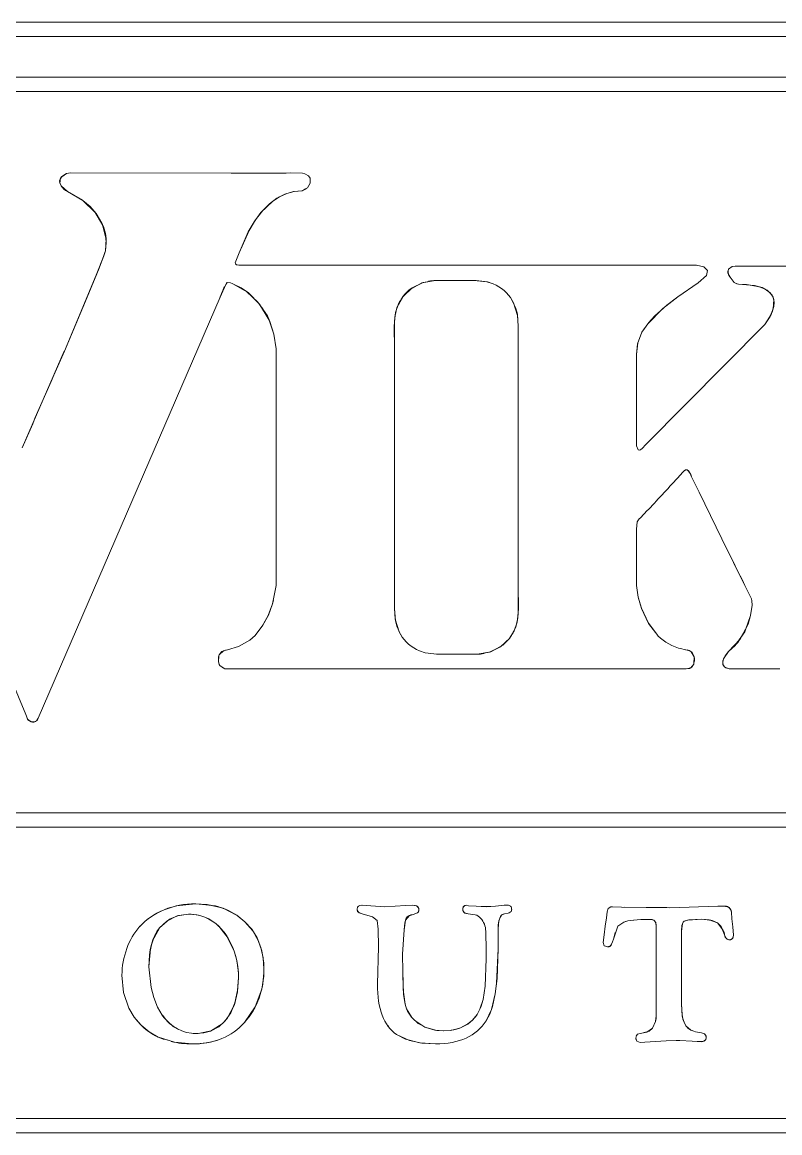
# Model space of a CAD drawing. Header units: millimetres. Extents: x 27602 to 523849, y 322139 to 568360.
# Drawn here: x 165278 to 166311, y 496682 to 498194 of the extents above; entities that cross this region are included whole.
import ezdxf

# ---------------------------------------------------------------- set-up
doc = ezdxf.new("R2010")
doc.units = ezdxf.units.MM

msp = doc.modelspace()

# ---------------------------------------------------------------- linework, layer by layer
at = {"color": 7, "lineweight": 13, "ltscale": 0.03937}
for p, q in [((164926.6, 498194.1), (168029.1, 498194.1)), ((164926.6, 498194.1), (168029.1, 498194.1)), ((164926.6, 498194.1), (168029.1, 498194.1)), ((164926.6, 498174.7), (168029.1, 498174.7)), ((164926.6, 498174.7), (168029.1, 498174.7)), ((168029.1, 498119.1), (164926.6, 498119.1)), ((168029.1, 498119.1), (164926.6, 498119.1)), ((168029.1, 498099.7), (164926.6, 498099.7)), ((168029.1, 498099.7), (164926.6, 498099.7)), ((164926.6, 497117.2), (168029.1, 497117.2)), ((164926.6, 497117.2), (168029.1, 497117.2)), ((168029.1, 497117.2), (164926.6, 497117.2)), ((164926.6, 497097.8), (168029.1, 497097.8)), ((164926.6, 497097.8), (168029.1, 497097.8)), ((168029.1, 496701), (164926.6, 496701)), ((168029.1, 496701), (164926.6, 496701)), ((164926.6, 496681.6), (168029.1, 496681.6)), ((164926.6, 496681.6), (168029.1, 496681.6))]:
    msp.add_line(p, q, dxfattribs=at)
at = {"color": 7, "lineweight": 13, "ltscale": 0.000115817}
msp.add_line((165344.3, 497988.8), (165338.8, 497987.9), dxfattribs=at)
msp.add_line((165344.3, 497988.8), (165338.8, 497987.9), dxfattribs=at)
at = {"color": 7, "lineweight": 13, "ltscale": 0.006047}
msp.add_line((165344.3, 497988.8), (165637, 497988.7), dxfattribs=at)
msp.add_line((165344.3, 497988.8), (165637, 497988.7), dxfattribs=at)
at = {"color": 7, "lineweight": 13, "ltscale": 0.001522}
msp.add_line((165563.3, 497988.7), (165637, 497988.7), dxfattribs=at)
at = {"color": 7, "lineweight": 13, "ltscale": 0.000146547}
msp.add_line((165637, 497988.7), (165644.1, 497988.8), dxfattribs=at)
at = {"color": 7, "lineweight": 13, "ltscale": 0.000146534}
msp.add_line((165637, 497988.7), (165644.1, 497988.8), dxfattribs=at)
at = {"color": 7, "lineweight": 13, "ltscale": 2.46029e-05}
msp.add_line((165637, 497988.7), (165638.2, 497988.7), dxfattribs=at)
at = {"color": 7, "lineweight": 13, "ltscale": 0.00033449}
msp.add_line((165644.1, 497988.8), (165660.3, 497988.5), dxfattribs=at)
at = {"color": 7, "lineweight": 13, "ltscale": 0.000334525}
msp.add_line((165644.1, 497988.8), (165660.3, 497988.6), dxfattribs=at)
at = {"color": 7, "lineweight": 13, "ltscale": 7.44819e-05}
msp.add_line((165663.8, 497987.8), (165660.3, 497988.6), dxfattribs=at)
at = {"color": 7, "lineweight": 13, "ltscale": 7.40201e-05}
msp.add_line((165663.8, 497987.8), (165660.3, 497988.5), dxfattribs=at)
at = {"color": 7, "lineweight": 13, "ltscale": 0.000118919}
for p, q in [((165663.8, 497987.8), (165668.7, 497984.9)), ((165668.7, 497984.9), (165663.8, 497987.8)), ((165668.7, 497984.9), (165663.8, 497987.8))]:
    msp.add_line(p, q, dxfattribs=at)
at = {"color": 7, "lineweight": 13, "ltscale": 1.11444e-05}
msp.add_line((165660.6, 497964.7), (165660.1, 497964.5), dxfattribs=at)
at = {"color": 7, "lineweight": 13, "ltscale": 0.014112}
msp.add_line((165020.6, 497881.7), (165283.3, 497251.2), dxfattribs=at)
msp.add_line((165020.6, 497881.7), (165283.3, 497251.2), dxfattribs=at)
at = {"color": 7, "lineweight": 13, "ltscale": 0.000256704}
for p, q in [((165574.3, 497880.1), (165569.4, 497868.7)), ((165569.4, 497868.7), (165574.3, 497880.1)), ((165569.4, 497868.7), (165574.3, 497880.1))]:
    msp.add_line(p, q, dxfattribs=at)
at = {"color": 7, "lineweight": 13, "ltscale": 0.012889}
for p, q in [((165573.6, 497863), (166197.4, 497863)), ((166197.4, 497863), (165573.6, 497863)), ((166197.4, 497863), (165573.6, 497863))]:
    msp.add_line(p, q, dxfattribs=at)
at = {"color": 7, "lineweight": 13, "ltscale": 0.000212883}
for p, q in [((166197.4, 497863), (166207.5, 497860.9)), ((166207.5, 497860.9), (166197.4, 497863)), ((166207.5, 497860.9), (166197.4, 497863))]:
    msp.add_line(p, q, dxfattribs=at)
at = {"color": 7, "lineweight": 13, "ltscale": 0.000141932}
for p, q in [((166207.5, 497860.9), (166212.3, 497856)), ((166212.3, 497856), (166207.5, 497860.9)), ((166212.3, 497856), (166207.5, 497860.9))]:
    msp.add_line(p, q, dxfattribs=at)
at = {"color": 7, "lineweight": 13, "ltscale": 0.000141657}
for p, q in [((166212.3, 497856), (166210.9, 497849.3)), ((166210.9, 497849.3), (166212.3, 497856)), ((166210.9, 497849.3), (166212.3, 497856))]:
    msp.add_line(p, q, dxfattribs=at)
at = {"color": 7, "lineweight": 13, "ltscale": 0.000125419}
for p, q in [((166241, 497858), (166245.9, 497861.6)), ((166245.9, 497861.6), (166241, 497858)), ((166245.9, 497861.6), (166241, 497858))]:
    msp.add_line(p, q, dxfattribs=at)
at = {"color": 7, "lineweight": 13, "ltscale": 8.42217e-05}
msp.add_line((166250, 497862), (166245.9, 497861.6), dxfattribs=at)
at = {"color": 7, "lineweight": 13, "ltscale": 8.40388e-05}
msp.add_line((166250, 497861.9), (166245.9, 497861.6), dxfattribs=at)
at = {"color": 7, "lineweight": 13, "ltscale": 8.23178e-05}
msp.add_line((166246, 497861.6), (166250, 497862), dxfattribs=at)
at = {"color": 7, "lineweight": 13, "ltscale": 0.017703}
for q in [(166250, 497862), (166250, 497861.9)]:
    msp.add_line((167106.8, 497862.9), q, dxfattribs=at)
at = {"color": 7, "lineweight": 13, "ltscale": 9.117e-05}
msp.add_line((165558, 497839.6), (165562.3, 497839), dxfattribs=at)
msp.add_line((165558, 497839.6), (165562.3, 497839), dxfattribs=at)
at = {"color": 7, "lineweight": 13, "ltscale": 0.000173524}
msp.add_line((165887.4, 497842.3), (165879, 497842.3), dxfattribs=at)
at = {"color": 7, "lineweight": 13, "ltscale": 0.000311304}
msp.add_line((166199.8, 497839.1), (166210.9, 497849.3), dxfattribs=at)
msp.add_line((166199.8, 497839.1), (166210.9, 497849.3), dxfattribs=at)
at = {"color": 7, "lineweight": 13, "ltscale": 5.25258e-05}
msp.add_line((165562.3, 497839), (165564.7, 497838.1), dxfattribs=at)
msp.add_line((165562.3, 497839), (165564.7, 497838.1), dxfattribs=at)
at = {"color": 7, "lineweight": 13, "ltscale": 4.2066e-05}
msp.add_line((165566.6, 497837.4), (165564.7, 497838.1), dxfattribs=at)
msp.add_line((165566.6, 497837.4), (165564.7, 497838.1), dxfattribs=at)
at = {"color": 7, "lineweight": 13, "ltscale": 0.00069312}
msp.add_line((166172.1, 497820.3), (166199.8, 497839.1), dxfattribs=at)
msp.add_line((166172.1, 497820.3), (166199.8, 497839.1), dxfattribs=at)
at = {"color": 7, "lineweight": 13, "ltscale": 0.012907}
for p, q in [((165548.1, 497819.7), (165300.2, 497246.3)), ((165300.2, 497246.3), (165548.1, 497819.7)), ((165300.2, 497246.3), (165548.1, 497819.7))]:
    msp.add_line(p, q, dxfattribs=at)
at = {"color": 7, "lineweight": 13, "ltscale": 0.004763}
for p, q in [((166128.1, 497618.6), (166290.5, 497782.3)), ((166290.5, 497782.2), (166128.1, 497618.6)), ((166290.5, 497782.2), (166128.1, 497618.6))]:
    msp.add_line(p, q, dxfattribs=at)
at = {"color": 7, "lineweight": 13, "ltscale": 0.000417092}
msp.add_line((165621.3, 497769.3), (165624.6, 497749.4), dxfattribs=at)
at = {"color": 7, "lineweight": 13, "ltscale": 0.000417088}
msp.add_line((165621.3, 497769.3), (165624.6, 497749.4), dxfattribs=at)
at = {"color": 7, "lineweight": 13, "ltscale": 4.28873e-05}
msp.add_line((165785.7, 497774.8), (165785.7, 497772.8), dxfattribs=at)
at = {"color": 7, "lineweight": 13, "ltscale": 0.000171548}
msp.add_line((165785.7, 497772.8), (165785.9, 497764.5), dxfattribs=at)
at = {"color": 7, "lineweight": 13, "ltscale": 4.36145e-05}
msp.add_line((165785.9, 497764.5), (165785.9, 497762.3), dxfattribs=at)
at = {"color": 7, "lineweight": 13, "ltscale": 0.006665}
msp.add_line((165624.6, 497426.8), (165624.6, 497749.4), dxfattribs=at)
msp.add_line((165624.6, 497426.8), (165624.6, 497749.4), dxfattribs=at)
at = {"color": 7, "lineweight": 13, "ltscale": 0.002969}
msp.add_line((165335.6, 497746.3), (165278.5, 497614.4), dxfattribs=at)
at = {"color": 7, "lineweight": 13, "ltscale": 0.002416}
msp.add_line((166115.7, 497741.4), (166115.7, 497624.5), dxfattribs=at)
msp.add_line((166115.7, 497741.4), (166115.7, 497624.5), dxfattribs=at)
at = {"color": 7, "lineweight": 13, "ltscale": 0.000153834}
msp.add_line((166115.7, 497624.5), (166115.6, 497617.1), dxfattribs=at)
at = {"color": 7, "lineweight": 13, "ltscale": 0.00015383}
msp.add_line((166115.7, 497624.5), (166115.6, 497617.1), dxfattribs=at)
at = {"color": 7, "lineweight": 13, "ltscale": 0.00011902}
msp.add_line((166117.9, 497611.8), (166115.6, 497617.1), dxfattribs=at)
at = {"color": 7, "lineweight": 13, "ltscale": 0.000118864}
msp.add_line((166117.9, 497611.8), (166115.6, 497617.1), dxfattribs=at)
at = {"color": 7, "lineweight": 13, "ltscale": 5.78773e-06}
msp.add_line((166128.1, 497618.6), (166128.3, 497618.8), dxfattribs=at)
at = {"color": 7, "lineweight": 13, "ltscale": 0.000478032}
msp.add_line((166190.8, 497574.8), (166200.9, 497554), dxfattribs=at)
msp.add_line((166190.8, 497574.8), (166200.9, 497554), dxfattribs=at)
at = {"color": 7, "lineweight": 13, "ltscale": 0.000275834}
for p, q in [((166130.3, 497528.9), (166121.1, 497519.2)), ((166121.1, 497519.2), (166130.3, 497528.9)), ((166121.1, 497519.2), (166130.3, 497528.9))]:
    msp.add_line(p, q, dxfattribs=at)
at = {"color": 7, "lineweight": 13, "ltscale": 4.66444e-05}
msp.add_line((166130.3, 497528.9), (166131.9, 497530.5), dxfattribs=at)
msp.add_line((166130.3, 497528.9), (166131.9, 497530.5), dxfattribs=at)
at = {"color": 7, "lineweight": 13, "ltscale": 0.000208495}
msp.add_line((166116.5, 497513.7), (166115.6, 497503.7), dxfattribs=at)
at = {"color": 7, "lineweight": 13, "ltscale": 0.000208553}
msp.add_line((166115.6, 497503.7), (166116.5, 497513.7), dxfattribs=at)
msp.add_line((166115.6, 497503.7), (166116.5, 497513.7), dxfattribs=at)
at = {"color": 7, "lineweight": 13, "ltscale": 0.000101903}
for p, q in [((166119.5, 497517.6), (166116.5, 497513.7)), ((166116.5, 497513.7), (166119.5, 497517.6)), ((166116.5, 497513.7), (166119.5, 497517.6))]:
    msp.add_line(p, q, dxfattribs=at)
at = {"color": 7, "lineweight": 13, "ltscale": 4.73908e-05}
msp.add_line((166119.5, 497517.6), (166121.1, 497519.2), dxfattribs=at)
msp.add_line((166119.5, 497517.6), (166121.1, 497519.2), dxfattribs=at)
at = {"color": 7, "lineweight": 13, "ltscale": 8.54695e-05}
msp.add_line((166115.6, 497503.7), (166115.7, 497499.5), dxfattribs=at)
msp.add_line((166115.6, 497503.7), (166115.7, 497499.5), dxfattribs=at)
at = {"color": 7, "lineweight": 13, "ltscale": 8.54653e-05}
msp.add_line((166115.6, 497503.7), (166115.7, 497499.5), dxfattribs=at)
at = {"color": 7, "lineweight": 13, "ltscale": 0.0015}
msp.add_line((166115.7, 497499.5), (166115.7, 497426.9), dxfattribs=at)
msp.add_line((166115.7, 497499.5), (166115.7, 497426.9), dxfattribs=at)
msp.add_line((166115.7, 497499.5), (166115.7, 497426.9), dxfattribs=at)
at = {"color": 7, "lineweight": 13, "ltscale": 0.000184011}
msp.add_line((166263.5, 497427.1), (166259.5, 497435), dxfattribs=at)
at = {"color": 7, "lineweight": 13, "ltscale": 0.000525401}
msp.add_line((165624.6, 497426.8), (165619.8, 497401.8), dxfattribs=at)
at = {"color": 7, "lineweight": 13, "ltscale": 0.000525397}
msp.add_line((165624.6, 497426.8), (165619.8, 497401.8), dxfattribs=at)
at = {"color": 7, "lineweight": 13, "ltscale": 0.000417032}
for p, q in [((166272.2, 497408.9), (166263.5, 497427.1)), ((166263.5, 497427.1), (166272.2, 497408.9)), ((166263.5, 497427.1), (166272.2, 497408.9))]:
    msp.add_line(p, q, dxfattribs=at)
at = {"color": 7, "lineweight": 13, "ltscale": 0.000105344}
msp.add_line((165619.8, 497401.8), (165620.8, 497406.8), dxfattribs=at)
at = {"color": 7, "lineweight": 13, "ltscale": 4.1527e-05}
msp.add_line((165954.4, 497411.3), (165954.4, 497413.3), dxfattribs=at)
at = {"color": 7, "lineweight": 13, "ltscale": 0.000171564}
msp.add_line((165954.6, 497403), (165954.4, 497411.3), dxfattribs=at)
at = {"color": 7, "lineweight": 13, "ltscale": 4.47648e-05}
msp.add_line((165954.6, 497400.8), (165954.6, 497403), dxfattribs=at)
at = {"color": 7, "lineweight": 13, "ltscale": 0.00032838}
for p, q in [((165558.2, 497339.5), (165573.4, 497344)), ((165573.4, 497344), (165558.2, 497339.5)), ((165573.4, 497344), (165558.2, 497339.5))]:
    msp.add_line(p, q, dxfattribs=at)
at = {"color": 7, "lineweight": 13, "ltscale": 7.32087e-05}
msp.add_line((166177.3, 497340.6), (166180.7, 497339.9), dxfattribs=at)
msp.add_line((166177.3, 497340.6), (166180.7, 497339.9), dxfattribs=at)
at = {"color": 7, "lineweight": 13, "ltscale": 0.000939257}
msp.add_line((165853, 497333.4), (165898.4, 497333.4), dxfattribs=at)
at = {"color": 7, "lineweight": 13, "ltscale": 3.21858e-05}
msp.add_line((166233.3, 497319.7), (166233.1, 497321.2), dxfattribs=at)
at = {"color": 7, "lineweight": 13, "ltscale": 4.8319e-05}
msp.add_line((165284.1, 497249), (165283.3, 497251.2), dxfattribs=at)
msp.add_line((165284.1, 497249), (165283.3, 497251.2), dxfattribs=at)
at = {"color": 7, "lineweight": 13, "ltscale": 0.000115527}
msp.add_line((165741.5, 496991.6), (165747.1, 496991.2), dxfattribs=at)
at = {"color": 7, "lineweight": 13, "ltscale": 0.000115514}
msp.add_line((165741.6, 496991.6), (165747.1, 496991.2), dxfattribs=at)
at = {"color": 7, "lineweight": 13, "ltscale": 0.000298685}
msp.add_line((165755.8, 496975.8), (165741.9, 496979.9), dxfattribs=at)
msp.add_line((165755.8, 496975.8), (165741.9, 496979.9), dxfattribs=at)
at = {"color": 7, "lineweight": 13, "ltscale": 0.00052752}
msp.add_line((165747.1, 496991.2), (165772.6, 496989.5), dxfattribs=at)
msp.add_line((165747.1, 496991.2), (165772.6, 496989.5), dxfattribs=at)
at = {"color": 7, "lineweight": 13, "ltscale": 0.000584989}
msp.add_line((165772.6, 496989.5), (165800.9, 496991.2), dxfattribs=at)
at = {"color": 7, "lineweight": 13, "ltscale": 0.000584882}
msp.add_line((165800.9, 496991.1), (165772.6, 496989.5), dxfattribs=at)
at = {"color": 7, "lineweight": 13, "ltscale": 0.000584191}
msp.add_line((165772.6, 496989.5), (165800.9, 496991.1), dxfattribs=at)
at = {"color": 7, "lineweight": 13, "ltscale": 0.000190989}
msp.add_line((165810.1, 496991.6), (165800.9, 496991.1), dxfattribs=at)
at = {"color": 7, "lineweight": 13, "ltscale": 0.000190884}
msp.add_line((165800.9, 496991.2), (165810.1, 496991.6), dxfattribs=at)
at = {"color": 7, "lineweight": 13, "ltscale": 0.000190868}
msp.add_line((165800.9, 496991.1), (165810.1, 496991.6), dxfattribs=at)
at = {"color": 7, "lineweight": 13, "ltscale": 0.000128024}
for p, q in [((165811.3, 496979.1), (165817.1, 496981.1)), ((165817.1, 496981.1), (165811.3, 496979.1)), ((165817.1, 496981.1), (165811.3, 496979.1))]:
    msp.add_line(p, q, dxfattribs=at)
at = {"color": 7, "lineweight": 13, "ltscale": 1.87013e-05}
msp.add_line((165817.8, 496981.7), (165817.1, 496981.1), dxfattribs=at)
at = {"color": 7, "lineweight": 13, "ltscale": 1.87133e-05}
msp.add_line((165817.8, 496981.7), (165817.1, 496981.1), dxfattribs=at)
at = {"color": 7, "lineweight": 13, "ltscale": 1.8005e-05}
msp.add_line((165819, 496985.9), (165818.9, 496986.8), dxfattribs=at)
at = {"color": 7, "lineweight": 13, "ltscale": 7.41035e-05}
msp.add_line((165883.3, 496991.4), (165886.9, 496990.8), dxfattribs=at)
at = {"color": 7, "lineweight": 13, "ltscale": 7.40066e-05}
msp.add_line((165883.3, 496991.4), (165886.9, 496990.9), dxfattribs=at)
at = {"color": 7, "lineweight": 13, "ltscale": 0.000202868}
msp.add_line((165895.9, 496978.6), (165886.1, 496980), dxfattribs=at)
at = {"color": 7, "lineweight": 13, "ltscale": 0.000202844}
msp.add_line((165895.9, 496978.6), (165886.1, 496980), dxfattribs=at)
at = {"color": 7, "lineweight": 13, "ltscale": 0.000210958}
msp.add_line((165886.9, 496990.9), (165897.1, 496990.2), dxfattribs=at)
at = {"color": 7, "lineweight": 13, "ltscale": 0.000210962}
msp.add_line((165886.9, 496990.8), (165897.1, 496990.1), dxfattribs=at)
at = {"color": 7, "lineweight": 13, "ltscale": 0.000285552}
msp.add_line((165897.1, 496990.2), (165910.9, 496989.5), dxfattribs=at)
at = {"color": 7, "lineweight": 13, "ltscale": 0.000285566}
msp.add_line((165897.1, 496990.1), (165910.9, 496989.6), dxfattribs=at)
at = {"color": 7, "lineweight": 13, "ltscale": 0.000130928}
msp.add_line((165910.9, 496989.5), (165904.5, 496989.8), dxfattribs=at)
at = {"color": 7, "lineweight": 13, "ltscale": 0.000265864}
msp.add_line((165923.7, 496990.1), (165910.9, 496989.5), dxfattribs=at)
at = {"color": 7, "lineweight": 13, "ltscale": 0.000265789}
msp.add_line((165910.9, 496989.6), (165923.7, 496990.1), dxfattribs=at)
at = {"color": 7, "lineweight": 13, "ltscale": 0.000265774}
msp.add_line((165910.9, 496989.5), (165923.7, 496990.1), dxfattribs=at)
at = {"color": 7, "lineweight": 13, "ltscale": 0.000240658}
for p, q in [((165935.3, 496991.4), (165923.7, 496990.1)), ((165923.7, 496990.1), (165935.3, 496991.4))]:
    msp.add_line(p, q, dxfattribs=at)
at = {"color": 7, "lineweight": 13, "ltscale": 0.000240765}
msp.add_line((165923.7, 496990.1), (165935.3, 496991.4), dxfattribs=at)
at = {"color": 7, "lineweight": 13, "ltscale": 9.53101e-05}
msp.add_line((165939.9, 496991.6), (165935.3, 496991.4), dxfattribs=at)
at = {"color": 7, "lineweight": 13, "ltscale": 9.52546e-05}
msp.add_line((165935.3, 496991.4), (165939.9, 496991.6), dxfattribs=at)
at = {"color": 7, "lineweight": 13, "ltscale": 9.52501e-05}
msp.add_line((165935.3, 496991.4), (165939.9, 496991.6), dxfattribs=at)
at = {"color": 7, "lineweight": 13, "ltscale": 0.000105551}
msp.add_line((165940.6, 496980.6), (165935.6, 496979.7), dxfattribs=at)
msp.add_line((165940.6, 496980.6), (165935.6, 496979.7), dxfattribs=at)
msp.add_line((165940.6, 496980.6), (165935.6, 496979.7), dxfattribs=at)
at = {"color": 7, "lineweight": 13, "ltscale": 0.000166078}
for p, q in [((166074.6, 496974.5), (166075.5, 496982.5)), ((166075.5, 496982.5), (166074.6, 496974.5)), ((166074.6, 496974.5), (166075.5, 496982.5))]:
    msp.add_line(p, q, dxfattribs=at)
at = {"color": 7, "lineweight": 13, "ltscale": 0.00024531}
msp.add_line((166083.1, 496989.5), (166095, 496989), dxfattribs=at)
at = {"color": 7, "lineweight": 13, "ltscale": 0.00024528}
msp.add_line((166083.1, 496989.5), (166095, 496988.9), dxfattribs=at)
at = {"color": 7, "lineweight": 13, "ltscale": 0.000703546}
msp.add_line((166095, 496989), (166129, 496988.5), dxfattribs=at)
at = {"color": 7, "lineweight": 13, "ltscale": 0.00060386}
msp.add_line((166099.8, 496988.9), (166129, 496988.6), dxfattribs=at)
at = {"color": 7, "lineweight": 13, "ltscale": 0.000658704}
msp.add_line((166129, 496988.6), (166160.9, 496988.2), dxfattribs=at)
at = {"color": 7, "lineweight": 13, "ltscale": 0.001351}
for p, q in [((166160.9, 496988.2), (166226.3, 496990.1)), ((166226.3, 496990.1), (166160.9, 496988.2)), ((166160.9, 496988.2), (166226.3, 496990.1))]:
    msp.add_line(p, q, dxfattribs=at)
at = {"color": 7, "lineweight": 13, "ltscale": 0.000183735}
msp.add_line((166226.3, 496990.1), (166235.2, 496990.3), dxfattribs=at)
at = {"color": 7, "lineweight": 13, "ltscale": 0.00018376}
msp.add_line((166235.2, 496990.3), (166226.3, 496990.1), dxfattribs=at)
at = {"color": 7, "lineweight": 13, "ltscale": 0.00018373}
msp.add_line((166226.3, 496990.1), (166235.2, 496990.3), dxfattribs=at)
at = {"color": 7, "lineweight": 13, "ltscale": 0.000197201}
msp.add_line((166244.9, 496982.3), (166245.4, 496972.8), dxfattribs=at)
at = {"color": 7, "lineweight": 13, "ltscale": 0.000197191}
msp.add_line((166244.9, 496982.3), (166245.5, 496972.8), dxfattribs=at)
at = {"color": 7, "lineweight": 13, "ltscale": 5.27617e-05}
msp.add_line((165544.6, 496964.5), (165546.5, 496962.8), dxfattribs=at)
at = {"color": 7, "lineweight": 13, "ltscale": 0.000170215}
for p, q in [((165755.8, 496975.8), (165762, 496970.5)), ((165762, 496970.5), (165755.8, 496975.8)), ((165762, 496970.5), (165755.8, 496975.8))]:
    msp.add_line(p, q, dxfattribs=at)
at = {"color": 7, "lineweight": 13, "ltscale": 0.000243782}
for p, q in [((165762, 496970.5), (165763.6, 496958.8)), ((165763.6, 496958.8), (165762, 496970.5)), ((165763.6, 496958.8), (165762, 496970.5))]:
    msp.add_line(p, q, dxfattribs=at)
at = {"color": 7, "lineweight": 13, "ltscale": 0.000239119}
for p, q in [((166071.6, 496951.4), (166073, 496962.8)), ((166073, 496962.8), (166071.6, 496951.4)), ((166071.6, 496951.4), (166073, 496962.8))]:
    msp.add_line(p, q, dxfattribs=at)
at = {"color": 7, "lineweight": 13, "ltscale": 0.00024361}
for p, q in [((166073, 496962.8), (166074.6, 496974.5)), ((166074.6, 496974.5), (166073, 496962.8)), ((166073, 496962.8), (166074.6, 496974.5))]:
    msp.add_line(p, q, dxfattribs=at)
at = {"color": 7, "lineweight": 13, "ltscale": 0.000382341}
msp.add_line((166090.1, 496962.8), (166084.1, 496945.3), dxfattribs=at)
at = {"color": 7, "lineweight": 13, "ltscale": 0.000207936}
for p, q in [((166098.4, 496968.5), (166090.1, 496962.8)), ((166090.1, 496962.8), (166098.4, 496968.5)), ((166098.4, 496968.5), (166090.1, 496962.8))]:
    msp.add_line(p, q, dxfattribs=at)
at = {"color": 7, "lineweight": 13, "ltscale": 0.002411}
msp.add_line((166142.5, 496847.2), (166142.5, 496963.9), dxfattribs=at)
msp.add_line((166142.5, 496847.2), (166142.5, 496963.9), dxfattribs=at)
msp.add_line((166142.5, 496847.2), (166142.5, 496963.9), dxfattribs=at)
at = {"color": 7, "lineweight": 13, "ltscale": 0.000218944}
msp.add_line((166245.4, 496972.8), (166246.8, 496962.3), dxfattribs=at)
at = {"color": 7, "lineweight": 13, "ltscale": 0.000218658}
msp.add_line((166245.5, 496972.8), (166246.8, 496962.3), dxfattribs=at)
at = {"color": 7, "lineweight": 13, "ltscale": 0.000237593}
msp.add_line((166246.8, 496962.3), (166247.8, 496950.8), dxfattribs=at)
msp.add_line((166246.8, 496962.3), (166247.8, 496950.8), dxfattribs=at)
at = {"color": 7, "lineweight": 13, "ltscale": 0.000494854}
msp.add_line((165763.6, 496958.8), (165764, 496934.9), dxfattribs=at)
at = {"color": 7, "lineweight": 13, "ltscale": 0.000494833}
msp.add_line((165763.9, 496934.9), (165763.6, 496958.8), dxfattribs=at)
at = {"color": 7, "lineweight": 13, "ltscale": 0.000494839}
msp.add_line((165764, 496934.9), (165763.6, 496958.8), dxfattribs=at)
at = {"color": 7, "lineweight": 13, "ltscale": 0.000684359}
msp.add_line((165796.7, 496924.8), (165798.8, 496957.8), dxfattribs=at)
at = {"color": 7, "lineweight": 13, "ltscale": 0.0006843}
msp.add_line((165798.8, 496957.8), (165796.7, 496924.8), dxfattribs=at)
at = {"color": 7, "lineweight": 13, "ltscale": 0.000684299}
msp.add_line((165798.8, 496957.8), (165796.7, 496924.8), dxfattribs=at)
at = {"color": 7, "lineweight": 13, "ltscale": 0.000555039}
msp.add_line((165910.3, 496956.2), (165910.9, 496929.3), dxfattribs=at)
at = {"color": 7, "lineweight": 13, "ltscale": 0.000554988}
msp.add_line((165910.8, 496929.3), (165910.3, 496956.2), dxfattribs=at)
at = {"color": 7, "lineweight": 13, "ltscale": 0.000554979}
msp.add_line((165910.9, 496929.3), (165910.3, 496956.2), dxfattribs=at)
at = {"color": 7, "lineweight": 13, "ltscale": 0.000333022}
msp.add_line((165927.2, 496948.4), (165926.9, 496932.3), dxfattribs=at)
at = {"color": 7, "lineweight": 13, "ltscale": 0.000333021}
msp.add_line((165927.2, 496948.4), (165926.9, 496932.3), dxfattribs=at)
at = {"color": 7, "lineweight": 13, "ltscale": 0.000237164}
msp.add_line((165927.1, 496959.9), (165927.2, 496948.4), dxfattribs=at)
at = {"color": 7, "lineweight": 13, "ltscale": 0.000237158}
msp.add_line((165927.1, 496959.9), (165927.2, 496948.4), dxfattribs=at)
at = {"color": 7, "lineweight": 13, "ltscale": 0.00021745}
msp.add_line((166070.3, 496940.9), (166071.6, 496951.4), dxfattribs=at)
msp.add_line((166070.3, 496940.9), (166071.6, 496951.4), dxfattribs=at)
at = {"color": 7, "lineweight": 13, "ltscale": 0.000217676}
msp.add_line((166071.6, 496951.4), (166070.3, 496940.9), dxfattribs=at)
at = {"color": 7, "lineweight": 13, "ltscale": 0.000190916}
msp.add_line((166086.6, 496954.2), (166084.1, 496945.3), dxfattribs=at)
at = {"color": 7, "lineweight": 13, "ltscale": 0.00014637}
msp.add_line((166086.4, 496952), (166084.1, 496945.3), dxfattribs=at)
at = {"color": 7, "lineweight": 13, "ltscale": 0.002041}
msp.add_line((166176.9, 496956.2), (166176.9, 496857.4), dxfattribs=at)
msp.add_line((166176.9, 496956.2), (166176.9, 496857.4), dxfattribs=at)
at = {"color": 7, "lineweight": 13, "ltscale": 0.001049}
for p, q in [((165764, 496934.9), (165762.6, 496884.1)), ((165762.6, 496884.1), (165763.9, 496934.9)), ((165762.6, 496884.1), (165764, 496934.8))]:
    msp.add_line(p, q, dxfattribs=at)
at = {"color": 7, "lineweight": 13, "ltscale": 9.74199e-05}
msp.add_line((166071.7, 496936.4), (166070.3, 496940.9), dxfattribs=at)
msp.add_line((166071.7, 496936.4), (166070.3, 496940.9), dxfattribs=at)
at = {"color": 7, "lineweight": 13, "ltscale": 9.71637e-05}
msp.add_line((166070.3, 496940.9), (166071.7, 496936.4), dxfattribs=at)
at = {"color": 7, "lineweight": 13, "ltscale": 0.000106317}
for p, q in [((166076.5, 496934.7), (166071.7, 496936.4)), ((166071.7, 496936.4), (166076.5, 496934.7)), ((166076.5, 496934.7), (166071.7, 496936.4))]:
    msp.add_line(p, q, dxfattribs=at)
at = {"color": 7, "lineweight": 13, "ltscale": 7.86974e-05}
msp.add_line((166084.1, 496945.3), (166083.1, 496941.6), dxfattribs=at)
msp.add_line((166084.1, 496945.3), (166083.1, 496941.6), dxfattribs=at)
at = {"color": 7, "lineweight": 13, "ltscale": 9.78202e-06}
msp.add_line((166238.5, 496945.7), (166238.1, 496946.1), dxfattribs=at)
at = {"color": 7, "lineweight": 13, "ltscale": 0.000482321}
msp.add_line((165796.7, 496924.8), (165797, 496901.4), dxfattribs=at)
at = {"color": 7, "lineweight": 13, "ltscale": 0.000482311}
msp.add_line((165796.7, 496924.8), (165797, 496901.4), dxfattribs=at)
at = {"color": 7, "lineweight": 13, "ltscale": 0.000482306}
msp.add_line((165796.7, 496924.8), (165797, 496901.4), dxfattribs=at)
at = {"color": 7, "lineweight": 13, "ltscale": 0.000219101}
msp.add_line((165910.9, 496918.7), (165910.8, 496929.3), dxfattribs=at)
at = {"color": 7, "lineweight": 13, "ltscale": 0.00021909}
msp.add_line((165910.9, 496918.7), (165910.9, 496929.3), dxfattribs=at)
msp.add_line((165910.9, 496918.7), (165910.9, 496929.3), dxfattribs=at)
at = {"color": 7, "lineweight": 13, "ltscale": 0.000128834}
msp.add_line((166142.6, 496841), (166142.5, 496847.2), dxfattribs=at)
at = {"color": 7, "lineweight": 13, "ltscale": 0.000128844}
for p, q in [((166142.5, 496847.2), (166142.6, 496841)), ((166142.6, 496841), (166142.5, 496847.2))]:
    msp.add_line(p, q, dxfattribs=at)
at = {"color": 7, "lineweight": 13, "ltscale": 0.000132618}
msp.add_line((166116.8, 496815.7), (166123.1, 496817.3), dxfattribs=at)
msp.add_line((166116.8, 496815.7), (166123.1, 496817.3), dxfattribs=at)
at = {"color": 7, "lineweight": 13, "ltscale": 1.37778e-05}
msp.add_line((166114.8, 496809.7), (166114.6, 496810.3), dxfattribs=at)
msp.add_line((166114.8, 496809.7), (166114.6, 496810.3), dxfattribs=at)
at = {"color": 7, "lineweight": 13, "ltscale": 8.72933e-05}
msp.add_line((166114.6, 496810.3), (166116, 496806.3), dxfattribs=at)
at = {"color": 7, "lineweight": 13, "ltscale": 7.35156e-05}
msp.add_line((166116, 496806.3), (166114.8, 496809.7), dxfattribs=at)
msp.add_line((166116, 496806.3), (166114.8, 496809.7), dxfattribs=at)
at = {"color": 7, "lineweight": 13, "ltscale": 0.000102673}
for p, q in [((166120.7, 496804.7), (166116, 496806.3)), ((166116, 496806.3), (166120.7, 496804.7)), ((166120.7, 496804.7), (166116, 496806.3))]:
    msp.add_line(p, q, dxfattribs=at)
at = {"color": 7, "lineweight": 13, "ltscale": 0.000135764}
msp.add_line((166127.2, 496805.2), (166120.7, 496804.7), dxfattribs=at)
at = {"color": 7, "lineweight": 13, "ltscale": 0.00013592}
msp.add_line((166120.7, 496804.7), (166127.2, 496805.2), dxfattribs=at)
at = {"color": 7, "lineweight": 13, "ltscale": 0.000135739}
msp.add_line((166127.2, 496805.2), (166120.7, 496804.7), dxfattribs=at)
at = {"color": 7, "lineweight": 13, "ltscale": 0.000599195}
msp.add_line((166156.2, 496807), (166127.2, 496805.2), dxfattribs=at)
at = {"color": 7, "lineweight": 13, "ltscale": 0.00059907}
msp.add_line((166127.2, 496805.2), (166156.2, 496807), dxfattribs=at)
at = {"color": 7, "lineweight": 13, "ltscale": 0.00059919}
msp.add_line((166156.2, 496807), (166127.2, 496805.2), dxfattribs=at)
at = {"color": 7, "lineweight": 13, "ltscale": 0.000279934}
msp.add_line((166169.7, 496807.4), (166156.2, 496807), dxfattribs=at)
at = {"color": 7, "lineweight": 13, "ltscale": 0.000279969}
msp.add_line((166156.2, 496807), (166169.7, 496807.4), dxfattribs=at)
at = {"color": 7, "lineweight": 13, "ltscale": 0.000279939}
msp.add_line((166169.7, 496807.4), (166156.2, 496807), dxfattribs=at)
at = {"color": 7, "lineweight": 13, "ltscale": 0.000105915}
msp.add_line((166174.8, 496807.3), (166169.7, 496807.4), dxfattribs=at)
at = {"color": 7, "lineweight": 13, "ltscale": 7.86341e-05}
msp.add_line((166169.7, 496807.4), (166173.5, 496807.3), dxfattribs=at)
at = {"color": 7, "lineweight": 13, "ltscale": 0.000105887}
msp.add_line((166174.8, 496807.3), (166169.7, 496807.4), dxfattribs=at)
at = {"color": 7, "lineweight": 13, "ltscale": 0.000340639}
msp.add_line((166191.3, 496806.3), (166174.8, 496807.3), dxfattribs=at)
at = {"color": 7, "lineweight": 13, "ltscale": 0.00034064}
msp.add_line((166191.3, 496806.3), (166174.8, 496807.3), dxfattribs=at)
at = {"color": 7, "lineweight": 13, "ltscale": 0.000274444}
msp.add_line((166204.6, 496805.8), (166191.3, 496806.3), dxfattribs=at)
at = {"color": 7, "lineweight": 13, "ltscale": 0.000274448}
msp.add_line((166204.6, 496805.7), (166191.3, 496806.3), dxfattribs=at)
at = {"color": 7, "lineweight": 13, "ltscale": 0.03937}
for points in [[(165329.4, 497977.9), (165330.6, 497981.5), (165332.7, 497983.9), (165338.8, 497987.9)], [(165338.8, 497987.9), (165332.6, 497983.7), (165330.5, 497981.3), (165329.4, 497976.5), (165331.4, 497971.2), (165340, 497963.4)], [(165338.8, 497987.9), (165332.9, 497984), (165330.8, 497981.8), (165329.7, 497974.9), (165332, 497970.4), (165340, 497963.4)], [(165668.7, 497984.9), (165670.7, 497981.8), (165671, 497974.8), (165667.4, 497968.6)], [(165667.4, 497968.6), (165671, 497974.8), (165670.7, 497981.9), (165668.7, 497984.9)], [(165667.4, 497968.6), (165671, 497974.8), (165670.7, 497981.8), (165668.7, 497984.9)], [(165340, 497963.4), (165361.3, 497951.1), (165370.9, 497942.9), (165379.2, 497933.5), (165387.2, 497920.2), (165391.9, 497905.4), (165392.9, 497894.2), (165391.9, 497882.7)], [(165340, 497963.4), (165360.5, 497951.7), (165378, 497935), (165388.1, 497918.2), (165392.8, 497898.8), (165391.9, 497882.7)], [(165574.3, 497880.1), (165587.6, 497910.5), (165596.3, 497924.8), (165606.5, 497937.8), (165615.5, 497946.8), (165625.5, 497954.3), (165636.5, 497960.1), (165648.2, 497963.5), (165660.1, 497964.5)], [(165574.3, 497880.1), (165586.6, 497908.7), (165594.6, 497922.2), (165603.9, 497934.8), (165620, 497950.4), (165629.1, 497956.5), (165639, 497961), (165649.3, 497963.7), (165660.1, 497964.5)], [(165335.9, 497746.2), (165367.1, 497819.5), (165383.3, 497859.2), (165389.9, 497876.4), (165391.7, 497882), (165391.9, 497882.7)], [(165391.9, 497882.7), (165391.6, 497881.6), (165388.5, 497872.1), (165379.3, 497849), (165335.9, 497746.2)], [(165391.9, 497882.7), (165391.5, 497881.2), (165389.7, 497875.9), (165380.4, 497851.8), (165338.3, 497751.7), (165335.9, 497746.2)], [(165573.6, 497863), (165570.4, 497863.9), (165569.2, 497865.1), (165568.9, 497866.7), (165569.4, 497868.7)], [(165573.6, 497863), (165570.8, 497863.6), (165569.8, 497864.4), (165568.9, 497866.2), (165569.4, 497868.7)], [(166241, 497858), (166240.1, 497853.7), (166241.9, 497849), (166243.2, 497846.9)], [(166242.6, 497847.9), (166240.9, 497851), (166240.2, 497855.2)], [(166241, 497858), (166240.3, 497852.6), (166241.7, 497849.3), (166243.2, 497846.9)], [(165548.1, 497819.7), (165554.5, 497834.3), (165557, 497838.6), (165558, 497839.6)], [(165548.1, 497819.7), (165556, 497837.1), (165557.2, 497838.9), (165558, 497839.6)], [(165841.9, 497842.3), (165825, 497839.8), (165809.8, 497832.3), (165797.5, 497820.5), (165789.2, 497805.3), (165786.2, 497792.6), (165785.6, 497779.7), (165785.9, 497749.9), (165785.9, 497705.7), (165785.9, 497395.7)], [(165841.9, 497842.3), (165823.3, 497839.2), (165807, 497830.2), (165798.1, 497821.3), (165791.4, 497810.7), (165787.2, 497798.6), (165785.7, 497786.1), (165785.8, 497768.8), (165785.9, 497740.4), (165785.9, 497620), (165785.9, 497395.7)], [(165920.3, 497837.9), (165912.5, 497840.5), (165896.5, 497842.3), (165880.8, 497842.3), (165841.9, 497842.3)], [(165920.3, 497837.9), (165912.7, 497840.4), (165897.2, 497842.3), (165881.5, 497842.3), (165841.9, 497842.3)], [(165920.4, 497837.9), (165911.8, 497840.7), (165894.1, 497842.4), (165887.4, 497842.3)], [(166254.5, 497837.4), (166252.3, 497837.7), (166248.6, 497839.7), (166243.2, 497846.9)], [(166243.2, 497846.9), (166248.6, 497839.8), (166252.7, 497837.6), (166254.5, 497837.4)], [(166243.2, 497846.9), (166248.6, 497839.7), (166252.3, 497837.7), (166254.5, 497837.4)], [(165566.6, 497837.4), (165584.7, 497827.1), (165599.7, 497813), (165612.6, 497794.2), (165616.1, 497786.3), (165621.3, 497769.3)], [(165566.6, 497837.4), (165576.8, 497832.4), (165586.2, 497825.9), (165601.9, 497810.3), (165615.2, 497788.4), (165621.3, 497769.3)], [(166290.5, 497782.3), (166299.1, 497796.2), (166302.7, 497807), (166303.2, 497812.7), (166301.8, 497819.6), (166297.8, 497825.6), (166291.1, 497830.6), (166283.4, 497833.7), (166265.6, 497836.9), (166254.5, 497837.4)], [(166254.5, 497837.4), (166276.6, 497835.4), (166286.7, 497832.6), (166294.7, 497828.3), (166300.4, 497822.3), (166302.8, 497816), (166302, 497803.9), (166298, 497793.9), (166290.5, 497782.2)], [(166254.5, 497837.4), (166275.8, 497835.5), (166285.5, 497833), (166293.7, 497829), (166299.8, 497823.2), (166302.6, 497816.8), (166303.2, 497811.4), (166301, 497800.6), (166297.7, 497793.4), (166290.5, 497782.2)], [(165954.4, 497780), (165953.3, 497796.4), (165951.4, 497804.2), (165946.4, 497815.3)], [(165954.4, 497780), (165953.5, 497794.8), (165948.2, 497812.1), (165946.4, 497815.3)], [(166123.1, 497771.8), (166132.6, 497785.3), (166140.2, 497793.7), (166156.8, 497808.6), (166172.1, 497820.3)], [(166123.1, 497771.8), (166131.1, 497783.5), (166151.4, 497804.1), (166172.1, 497820.3)], [(165621.3, 497769.3), (165615, 497789), (165605.7, 497805.4)], [(165898.4, 497333.4), (165917, 497336.5), (165933.3, 497345.5), (165942.2, 497354.4), (165948.9, 497365), (165953.1, 497377.1), (165954.6, 497389.6), (165954.5, 497407), (165954.4, 497435.6), (165954.4, 497556.7), (165954.4, 497780)], [(165898.4, 497333.4), (165915.3, 497336), (165930.5, 497343.4), (165942.8, 497355.2), (165951.2, 497370.4), (165954.1, 497383.1), (165954.7, 497396), (165954.4, 497425.9), (165954.4, 497470), (165954.4, 497780)], [(166115.7, 497741.4), (166117.1, 497756), (166123.1, 497771.8)], [(166115.7, 497741.4), (166117.4, 497757.4), (166123.1, 497771.8)], [(166128.1, 497618.6), (166123.7, 497614), (166121, 497611.9), (166119.6, 497611.4), (166117.9, 497611.8)], [(166128.1, 497618.6), (166123.8, 497614), (166121.1, 497611.9), (166119.7, 497611.4), (166117.9, 497611.8)], [(166174.5, 497576.6), (166178.7, 497581.5), (166181, 497583.5), (166182.9, 497584.5), (166184.7, 497584.3), (166186.3, 497583.2), (166188.4, 497580.2), (166190.8, 497574.8)], [(166174.5, 497576.6), (166179.6, 497582.4), (166182.5, 497584.3), (166185.2, 497584.1), (166186.7, 497582.7), (166189.5, 497578), (166190.8, 497574.8)], [(166200.9, 497554), (166232, 497490.5), (166263.5, 497427.1)], [(166200.9, 497554), (166232, 497490.5), (166263.5, 497427.1)], [(166144.9, 497358.7), (166131.8, 497375.4), (166122.4, 497395.7), (166118, 497411.1), (166115.7, 497426.9)], [(166144.9, 497358.7), (166131.8, 497375.6), (166122.3, 497395.9), (166118, 497411.2), (166115.7, 497426.9)], [(165619.8, 497401.8), (165614, 497386.6), (165606.3, 497372.8), (165595.8, 497359), (165588.7, 497352.3), (165573.4, 497344)], [(165619.8, 497401.8), (165613.7, 497386), (165605.7, 497371.7), (165595.8, 497359), (165588.7, 497352.3), (165573.4, 497344)], [(166270.9, 497386.1), (166273.2, 497399.9), (166272.9, 497406.1), (166272.2, 497408.9)], [(166272.2, 497408.9), (166272.9, 497406.1), (166273.2, 497400), (166270.9, 497386.1)], [(166272.2, 497408.9), (166272.9, 497406.1), (166273.2, 497399.9), (166270.9, 497386.1)], [(165785.9, 497395.7), (165787, 497379.3), (165788.9, 497371.6), (165793.9, 497360.4)], [(165785.9, 497395.7), (165787, 497379.3), (165788.9, 497371.6), (165793.9, 497360.4)], [(165785.9, 497395.7), (165786.8, 497380.9), (165792.1, 497363.7), (165793.9, 497360.4)], [(166240.8, 497337), (166257.1, 497353.9), (166267.6, 497374.3), (166270.9, 497386.1)], [(166270.9, 497386.1), (166264.4, 497366.4), (166253.6, 497349.5), (166240.8, 497337)], [(166270.9, 497386.1), (166263.2, 497363.9), (166249.9, 497345.3), (166240.8, 497337)], [(165546.8, 497332.5), (165546, 497329.8), (165545.9, 497323.5), (165547.1, 497319.5), (165548, 497317.8)], [(165548, 497317.8), (165547.1, 497319.5), (165545.9, 497323.5), (165546.4, 497331.3), (165546.8, 497332.5)], [(165548, 497317.8), (165547.1, 497319.5), (165545.9, 497323.5), (165546, 497329.8), (165546.8, 497332.5)], [(165546.8, 497332.5), (165549.5, 497336.2), (165555.5, 497338.9), (165558.2, 497339.5)], [(165546.8, 497332.5), (165552.9, 497338.2), (165558.2, 497339.5)], [(165555.9, 497339), (165550.6, 497337.1), (165546.8, 497332.5)], [(165819.9, 497337.8), (165827.7, 497335.3), (165843.7, 497333.4), (165859.4, 497333.4), (165898.4, 497333.4)], [(165819.9, 497337.8), (165827.5, 497335.3), (165843.1, 497333.4), (165858.8, 497333.4), (165898.4, 497333.4)], [(166180.7, 497339.9), (166188.3, 497337.9), (166191.6, 497335.5), (166194.3, 497330)], [(166180.7, 497339.9), (166187.3, 497338.3), (166190.3, 497336.7), (166194.3, 497330)], [(166194.3, 497330), (166193.6, 497320), (166189.5, 497315), (166183.4, 497313.3)], [(166194.3, 497330), (166193.6, 497320.1), (166191.3, 497316.4), (166187.8, 497314.1), (166183.4, 497313.3)], [(166240.8, 497337), (166234.4, 497327.3), (166233.1, 497322.5), (166233.8, 497318.3), (166235.4, 497316.2), (166237.2, 497315), (166241.8, 497313.5)], [(166240.8, 497337), (166236.3, 497331), (166233.5, 497324.9), (166233.4, 497319.2), (166235.8, 497315.9), (166241.8, 497313.5)], [(166183.4, 497313.3), (165611.1, 497313.3), (165562.5, 497313.3), (165556.2, 497313.4), (165552.7, 497314.2), (165548, 497317.8)], [(166183.4, 497313.3), (165602.3, 497313.3), (165560.8, 497313.3), (165554.6, 497313.6), (165548, 497317.8)], [(165284.1, 497249), (165285.8, 497244.7), (165290.9, 497241.3)], [(165284.1, 497249), (165286.2, 497244.1), (165290.9, 497241.3)], [(165290.9, 497241.3), (165295.4, 497241.2), (165298.2, 497243), (165300.2, 497246.3)], [(165290.9, 497241.3), (165294, 497241), (165298.1, 497242.8), (165300.2, 497246.3)], [(165555.5, 496986.1), (165541.7, 496990.5), (165515.2, 496993.5), (165488.3, 496990.5), (165472, 496985.4)], [(165514.5, 496993.5), (165530.2, 496992.5), (165545.3, 496989.6), (165558.8, 496984.7), (165571.1, 496977.8), (165582.1, 496969)], [(165514.5, 496993.5), (165530.6, 496992.5), (165552.2, 496987.4), (165571.4, 496977.6), (165582.1, 496969)], [(165505.1, 496979.3), (165489.7, 496976.9), (165475.7, 496970), (165465.6, 496960.6)], [(165505.1, 496979.3), (165491.5, 496977.7), (165479.1, 496972.6), (165465.6, 496960.6)], [(165735, 496986), (165735.6, 496988.8), (165736.6, 496990.1), (165738.5, 496991.2), (165741.5, 496991.6)], [(165735, 496986), (165735.3, 496988.7), (165735.9, 496989.9), (165738.5, 496991.3), (165741.5, 496991.6)], [(165741.9, 496979.9), (165738.3, 496981), (165736.9, 496981.9), (165735.1, 496984.7), (165735, 496986)], [(165741.9, 496979.9), (165737.6, 496981.1), (165735.6, 496983.1), (165735, 496986)], [(165798.8, 496957.8), (165800.7, 496971.4), (165806.4, 496977.6)], [(165811.3, 496979.1), (165804.5, 496976.6), (165801.9, 496974)], [(165810.1, 496991.6), (165814, 496991.2), (165816.6, 496990.2), (165818.8, 496987.1), (165819, 496985.7)], [(165810.1, 496991.6), (165815.7, 496990.7), (165817.7, 496989.3), (165818.9, 496986.9), (165819, 496985.7)], [(165878.9, 496986), (165879.1, 496987.9), (165879.9, 496989.7), (165881.7, 496991), (165883.3, 496991.4)], [(165881.9, 496980.9), (165880, 496982.5), (165879, 496984.6), (165878.9, 496986.9), (165879.6, 496989.2), (165880.4, 496990.1), (165883.3, 496991.4)], [(165878.9, 496986), (165879.5, 496989), (165881.7, 496991), (165883.3, 496991.4)], [(165935.6, 496979.7), (165931.7, 496977.8), (165930.1, 496975.8), (165928, 496970.4), (165927.1, 496959.9)], [(165945.6, 496986), (165944.7, 496983), (165942.3, 496981.1), (165940.6, 496980.6)], [(165945.6, 496986), (165944.7, 496983), (165942.3, 496981.1), (165940.6, 496980.6)], [(166075.5, 496982.5), (166077.1, 496986.9), (166080.7, 496989.2), (166083.1, 496989.5)], [(166075.5, 496982.5), (166077.2, 496987), (166079.7, 496988.9), (166083.1, 496989.5)], [(166235.2, 496990.3), (166239.2, 496989.8), (166242, 496988.4), (166244.6, 496984.3), (166244.9, 496982.3)], [(166235.2, 496990.3), (166241, 496989), (166243.8, 496986.2), (166244.9, 496982.3)], [(165546.5, 496962.8), (165555.4, 496952.6), (165566.2, 496931.7)], [(165565.9, 496932.4), (165557.4, 496949.7), (165546.5, 496962.8)], [(165565.9, 496932.4), (165559.3, 496946.5), (165546.5, 496962.8)], [(165581.4, 496831.9), (165596, 496853.2), (165604.9, 496877.3), (165607.6, 496895.2), (165607.7, 496913), (165605.1, 496929.3), (165600.2, 496943.7), (165592.7, 496956.8), (165582.1, 496969)], [(165582.1, 496969), (165591.3, 496958.7), (165598.6, 496947), (165603.8, 496934), (165606.9, 496920.1), (165607.9, 496904.9)], [(165582.1, 496969), (165591.4, 496958.7), (165598.6, 496946.9), (165603.8, 496934), (165606.9, 496920.1), (165607.9, 496904.9)], [(165801.9, 496974), (165799.8, 496967.4), (165798.8, 496957.8)], [(165801.9, 496974), (165799.8, 496967.7), (165798.8, 496957.8)], [(166142.5, 496963.9), (166141.9, 496967.8), (166139.9, 496970.5), (166136.8, 496971.9), (166133.4, 496972.2)], [(166142.5, 496963.9), (166141.9, 496967.8), (166139.9, 496970.5), (166136.8, 496971.9), (166133.4, 496972.2)], [(166142.5, 496963.9), (166141.6, 496968.3), (166139.2, 496971), (166137.5, 496971.7), (166133.4, 496972.2)], [(166180.8, 496969.7), (166179.8, 496968.9), (166178.3, 496966.3), (166176.9, 496956.2)], [(166180.8, 496969.7), (166179.4, 496968.4), (166177.5, 496963.7), (166176.9, 496956.2)], [(166204.6, 496972.5), (166185.4, 496971.2), (166180.8, 496969.7)], [(166204.6, 496972.5), (166186.8, 496971.5), (166182, 496970.3), (166180.8, 496969.7)], [(166226, 496967.4), (166218.7, 496970.8), (166204.6, 496972.5)], [(166226, 496967.4), (166214.7, 496971.7), (166204.6, 496972.5)], [(166226, 496967.4), (166217.1, 496971.2), (166204.6, 496972.5)], [(166235.7, 496951), (166231, 496962.4), (166226, 496967.4)], [(166235.7, 496951), (166233.4, 496958.1), (166226, 496967.4)], [(165451.2, 496907.4), (165453.2, 496932.1), (165456.2, 496943.2), (165465.5, 496960.5)], [(166242, 496944.4), (166239.3, 496945.1), (166236.7, 496948.2), (166235.7, 496951)], [(166242, 496944.4), (166239.3, 496945.1), (166237.3, 496947.1), (166235.7, 496951)], [(166247.8, 496950.8), (166246.8, 496946.8), (166244, 496944.7), (166242, 496944.4)], [(166247.8, 496950.8), (166246.7, 496946.8), (166243.9, 496944.6), (166242, 496944.4)], [(165926.9, 496932.3), (165925.6, 496891.9), (165923.2, 496870.8)], [(165926.9, 496932.3), (165925, 496885.6), (165923.2, 496870.8)], [(166083.1, 496941.6), (166080.7, 496936.7), (166076.5, 496934.7)], [(166083.1, 496941.6), (166081.3, 496937.4), (166079.1, 496935.4), (166076.5, 496934.7)], [(165906.6, 496863.3), (165909.3, 496881.5), (165910.9, 496918.7)], [(165906.6, 496863.3), (165909.3, 496881.1), (165910.9, 496918.7)], [(165451.2, 496907.4), (165454.3, 496879.4), (165457.8, 496865.7), (165462.9, 496852.8), (165469.4, 496841.7)], [(165451.2, 496907.4), (165454.1, 496879.4), (165457.7, 496865.7), (165462.9, 496852.8), (165469.4, 496841.7)], [(165440.5, 496828.1), (165431.2, 496838.9), (165423.8, 496851.2), (165416.7, 496872.7), (165414.4, 496896.2)], [(165440.5, 496828.1), (165431.2, 496839), (165423.8, 496851.3), (165416.7, 496872.6), (165414.4, 496896.2)], [(165573.3, 496893), (165572.1, 496875.2), (165568.4, 496858.5), (165562.7, 496845.2), (165555.2, 496834.3), (165546.3, 496826.1), (165536.2, 496820.4), (165518.4, 496816.8), (165511.5, 496816.9)], [(165557.6, 496837.2), (165567.6, 496856), (165571.9, 496873.8), (165573.3, 496893)], [(165557.6, 496837.2), (165567.6, 496856.1), (165571.9, 496873.8), (165573.3, 496893)], [(165797, 496901.4), (165798.1, 496870.1), (165800.2, 496856.6)], [(165797, 496901.4), (165797.6, 496876.7), (165800.2, 496856.6)], [(165892.3, 496834.8), (165897.9, 496841.6), (165902.2, 496849.8), (165906.6, 496863.3)], [(165892.3, 496834.8), (165898.7, 496842.9), (165903.4, 496852.8), (165906.6, 496863.3)], [(165923.2, 496870.8), (165919.4, 496853.6), (165915.6, 496843.2), (165910.8, 496834.1)], [(165923.2, 496870.8), (165918.1, 496849.6), (165910.8, 496834.1)], [(166176.9, 496857.4), (166177.8, 496842.8), (166179, 496836.2), (166182.9, 496827.2)], [(166176.9, 496857.4), (166178.1, 496840.6), (166180, 496833.2), (166182.9, 496827.2)], [(165802.3, 496850.3), (165809.6, 496838.4), (165818.2, 496830.6), (165828.6, 496824.9), (165840.7, 496821.4), (165852.9, 496820.4)], [(165510, 496802.6), (165486.1, 496804.8), (165464.2, 496811.8), (165451.6, 496818.9), (165440.5, 496828.1)], [(165510, 496802.6), (165485.9, 496804.8), (165463.8, 496812), (165451.5, 496819), (165440.5, 496828.1)], [(165516.2, 496816.8), (165526, 496817.6), (165535.3, 496820.1), (165551, 496830), (165557.6, 496837.2)], [(165516.2, 496816.8), (165525.9, 496817.6), (165535.2, 496820.1), (165550.9, 496829.9), (165557.6, 496837.2)], [(165813.5, 496834.5), (165827.1, 496825.5), (165843.5, 496821), (165852.7, 496820.4)], [(165813.5, 496834.5), (165827.1, 496825.5), (165843.5, 496821), (165852.7, 496820.4)], [(165852.7, 496820.4), (165862.1, 496821), (165874.7, 496824), (165885.9, 496829.7), (165892.3, 496834.8)], [(165852.7, 496820.4), (165862.2, 496821), (165874.8, 496824), (165886, 496829.8), (165892.3, 496834.8)], [(166137.5, 496824), (166141.7, 496833.1), (166142.6, 496841)], [(166137.5, 496824), (166141.7, 496833), (166142.6, 496841)], [(166182.9, 496827.2), (166189.1, 496821.7), (166196.1, 496819), (166204.1, 496817.8)], [(166182.9, 496827.2), (166189.1, 496821.7), (166196, 496819), (166204.1, 496817.8)], [(165841.8, 496802.6), (165823.3, 496803.7), (165806.2, 496807.3), (165788.6, 496815.5)], [(165841.8, 496802.6), (165820.3, 496804.1), (165801, 496809.1), (165788.6, 496815.5)], [(166114.6, 496810.3), (166115.5, 496814.2), (166116.8, 496815.7)], [(166114.6, 496810.3), (166115.5, 496814.2), (166116.8, 496815.7)], [(166137.6, 496824.1), (166129.9, 496818.6), (166123.1, 496817.3)], [(166123.1, 496817.3), (166132.8, 496819.9), (166137.5, 496824)], [(166123.1, 496817.3), (166132.9, 496820), (166137.5, 496824)], [(166204.1, 496817.8), (166208.3, 496816.4), (166210.5, 496813.2), (166210.7, 496810.9)], [(166204.1, 496817.8), (166208.3, 496816.3), (166210.1, 496814), (166210.7, 496810.9)], [(166210.7, 496810.9), (166210.2, 496808.6), (166207.4, 496806.2), (166204.6, 496805.8)], [(166210.7, 496810.9), (166210.2, 496808.6), (166208.5, 496806.7), (166204.6, 496805.7)]]:
    msp.add_lwpolyline(points, dxfattribs=at)
for centre, radius, start, end in [((165352.9, 497986.4), 26.3, 215.495, 240.8276), ((165622.5, 498039.2), 83.7, 296.6642, 302.459), ((165622.8, 498038.8), 83.1, 296.6598, 302.4911), ((165331.3, 497894.4), 61.7, 1.9225, 26.3094), ((165571.8, 497866.5), 2.94, 205.8179, 228.294), ((165841.9, 497785.4), 56.9, 89.9776, 99.67), ((165748.8, 497740.4), 215.9, 154.3314, 158.4544), ((165841.7, 497786.6), 55.8, 126.2837, 143.3843), ((165900.5, 497788.8), 52.9, 30.0466, 68.0333), ((165900.6, 497788.8), 52.9, 30.0198, 68.057), ((165842.2, 497786.3), 56.3, 144.553, 162.6035), ((195682.5, 484436.8), 33136.9, 156.31882, 156.56731), ((195682.4, 484436.9), 33136.8, 156.31882, 156.56731), ((166183.6, 497581.6), 2.91, 54.1473, 94.324), ((160361, 502922.5), 7897.9, 316.94447, 317.39955), ((160361, 502922.5), 7897.9, 316.94447, 317.39955), ((169280.1, 498962.6), 3384.9, 206.0392, 206.8267), ((165898.1, 497389.5), 56.3, 324.6097, 342.5887), ((165839.4, 497386.6), 52.4, 209.8715, 248.2325), ((165839.4, 497386.6), 52.4, 209.8715, 248.2325), ((165839.4, 497386.6), 52.4, 209.8712, 248.2327), ((166193.5, 497407.7), 69.1, 225.2503, 256.3979), ((166193.5, 497407.7), 69.1, 225.251, 256.3972), ((165898.4, 497390.2), 56.8, 269.9787, 279.5827), ((166181.1, 497322.9), 16.7, 61.3931, 76.6986), ((166176.5, 497326.1), 18.2, 348.1677, 12.2062), ((166293.1, 503185.2), 5871.9, 269.4992, 270.1736), ((166287.2, 503421.1), 6107.8, 269.57408, 270.2225), ((165293.3, 497248.5), 7.58, 252.0286, 300.4973), ((165290.7, 497249.8), 10.2, 317.5636, 335.9115), ((165513.8, 496881.2), 112.3, 89.6849, 111.8855), ((165513.8, 496881.2), 112.3, 89.6844, 111.8863), ((165504.3, 496901.9), 89.4, 111.1809, 137.081), ((165504.3, 496901.9), 89.4, 111.1782, 137.0805), ((165507.4, 496896.4), 95.7, 111.7293, 127.3323), ((165505.4, 496920), 59.3, 46.1458, 90.2244), ((165505.8, 496920.8), 58.5, 45.879, 90.6272), ((165505.9, 496922.7), 56.6, 76.7642, 90.7415), ((165812.3, 496985.6), 6.72, 325.0371, 1.0179), ((165813, 496985.3), 6.05, 323.1984, 3.3477), ((165884.2, 496985.7), 5.29, 176.6637, 244.5652), ((165884.2, 496985.7), 5.28, 176.496, 244.4437), ((165887.7, 496997), 17.1, 250.0899, 264.6015), ((165887.8, 496997.1), 17.2, 249.836, 264.2884), ((165889.3, 496960.5), 19.3, 43.6423, 70.0405), ((165889.3, 496960.5), 19.3, 43.6809, 70.073), ((165937, 496972), 7.91, 100.7549, 154.126), ((165940.2, 496985.9), 5.72, 47.9105, 93.2954), ((165940.4, 496986.5), 5.13, 354.4048, 95.7926), ((165940.4, 496986.5), 5.12, 354.401, 95.7996), ((166124.2, 494732), 2256.5, 89.0684, 89.8779), ((166235.7, 496978.6), 11.7, 62.4052, 92.4961), ((165505.4, 496903.4), 89.2, 138.2236, 160.9819), ((165505.4, 496903.4), 89.2, 138.2272, 160.9757), ((165883.5, 496955.8), 26.7, 0.7303, 42.3546), ((165883.5, 496955.8), 26.7, 0.7161, 42.3375), ((166198.7, 496943), 37.9, 12.2651, 22.2342), ((166242.2, 496949.9), 5.55, 236.0717, 336.1698), ((165520.3, 496895.7), 105.9, 159.6816, 179.7252), ((165520.3, 496895.7), 105.9, 159.6795, 179.7266), ((165463.1, 496892.9), 110.2, 0.0623, 21.0452), ((165463.1, 496892.8), 110.2, 0.063, 21.0448), ((166076.3, 496940.4), 5.81, 272.1134, 334.8801), ((165464, 496893), 109.3, 0.0053, 13.9899), ((165842.7, 496867.1), 43.7, 193.8997, 228.1085), ((165842.7, 496867.1), 43.7, 193.898, 228.1088), ((165519.3, 496876.1), 60.6, 214.6193, 242.8696), ((165499.7, 496888.6), 84.6, 216.1814, 250.7236), ((165817.4, 496856.5), 50.1, 215.37, 226.3652), ((166107.4, 496840.7), 35.1, 347.3528, 0.4514), ((165855.3, 496878.1), 57.5, 277.9396, 292.0108), ((166119.7, 496812), 4.7, 126.9748, 160.5298), ((166199.2, 496839.3), 20.3, 221.5885, 249.119), ((165509.1, 496923.2), 120.6, 256.7569, 270.4377), ((165511.8, 496909.1), 106.5, 269.0329, 290.9223)]:
    msp.add_arc(centre, radius, start, end, dxfattribs=at)
for centre, major_axis, ratio, start_param, end_param in [((165975.4, 496894.6), (174, -78.6), 0.189679, 2.878918, 3.115655), ((166122.7, 496586.7), (189.1, -392.4), 0.127437, 3.104496, 3.400152), ((166518.3, 496881.2), (424.7, -83.1), 0.087341, 2.721724, 3.007106), ((166518.3, 496881.2), (424.7, -83.1), 0.087342, 2.721722, 3.007106), ((166516.2, 496881.7), (422.7, -82.6), 0.087522, 2.720686, 3.006797), ((165563.3, 496828.3), (86.1, -142.6), 0.503635, 3.323782, 3.856994), ((165833.3, 496536.9), (359.7, -432.1), 0.298447, 3.210386, 3.485826), ((164855.8, 497230.3), (740.5, -376.5), 0.349445, 6.192666, 6.459006), ((164852, 497232.2), (744.4, -378.4), 0.348531, 6.192906, 6.458565), ((166582.2, 497868.3), (-795.4, -1051.5), 0.188302, 6.039234, 6.291833), ((166588.7, 497876.2), (-801.9, -1059.4), 0.187607, 6.040236, 6.291847), ((165791.7, 497524.4), (-297.4, -703.4), 0.260397, 6.126731, 6.392818), ((165796.1, 497534.6), (-301.7, -713.6), 0.258532, 6.127877, 6.392063), ((165005.4, 497633.2), (560.8, -814.8), 0.287563, 6.087805, 6.354477), ((165006.3, 497631.8), (559.9, -813.4), 0.287795, 6.087627, 6.354519), ((165154.4, 497628), (746.2, -806), 0.238088, 6.066253, 6.34361), ((165157.2, 497624.9), (743.4, -802.9), 0.238531, 6.065818, 6.343702)]:
    msp.add_ellipse(centre, major_axis=major_axis, ratio=ratio, start_param=start_param, end_param=end_param, dxfattribs=at)

doc.saveas('drawing.dxf')
